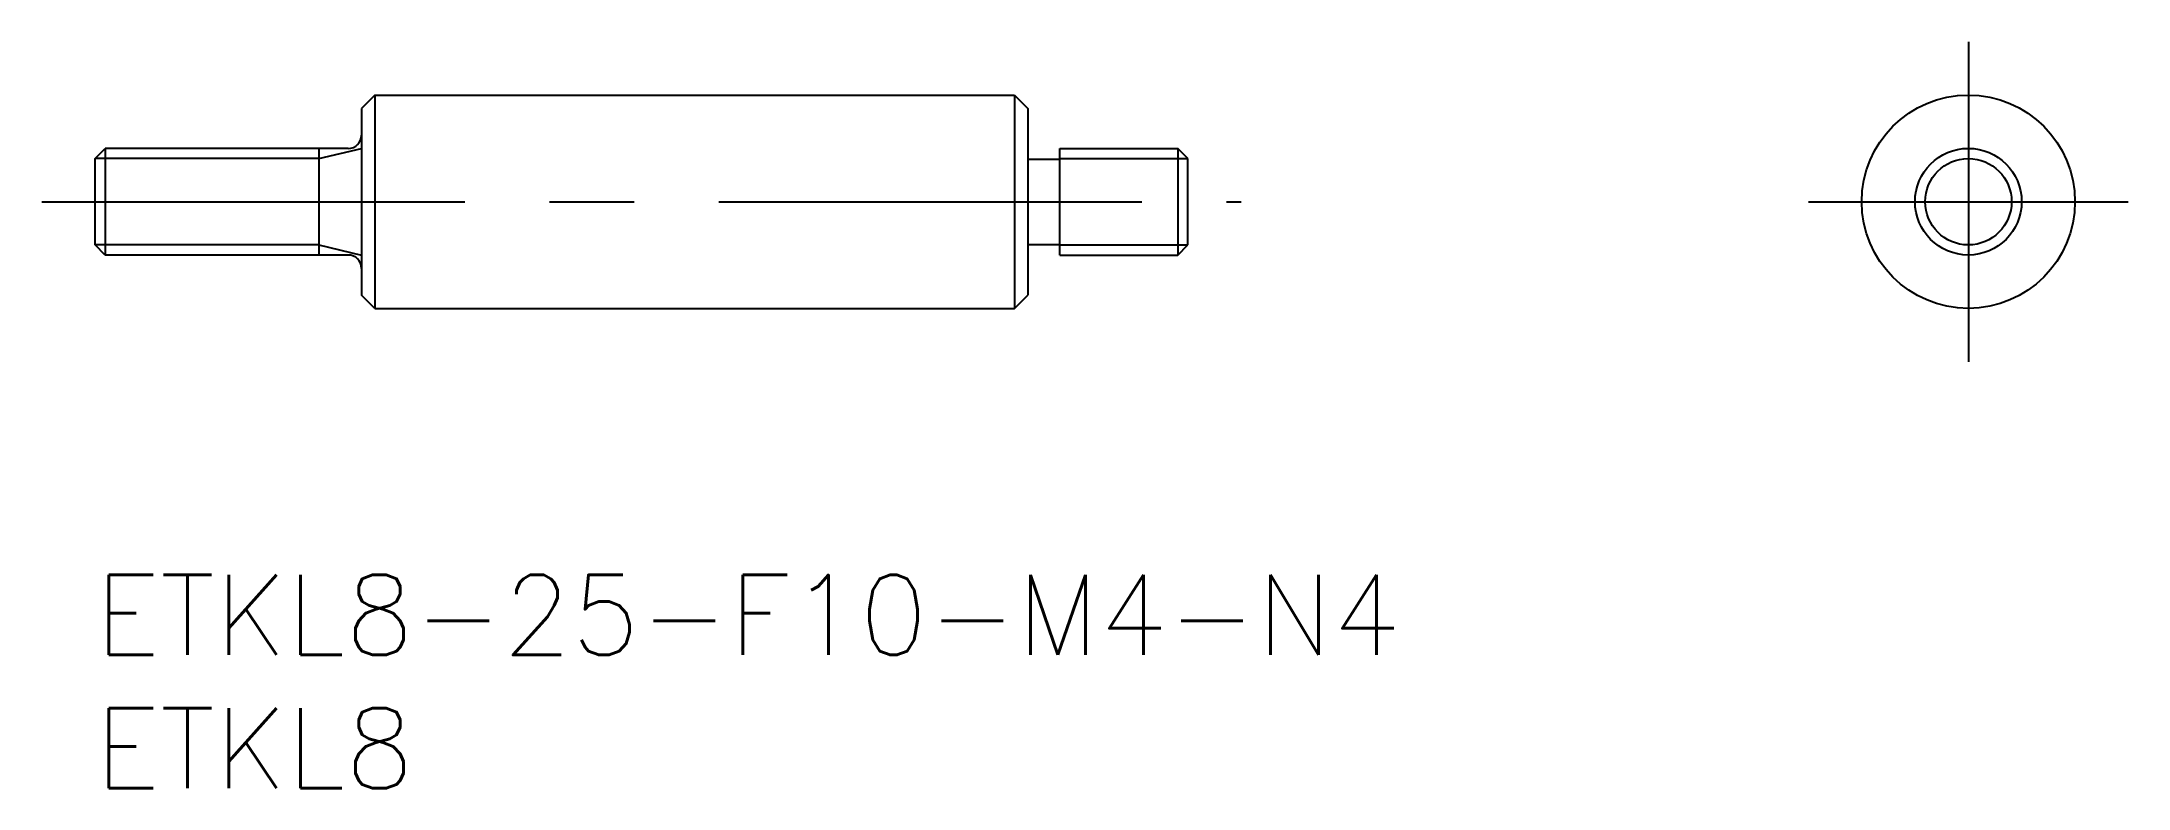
# Model space of a CAD drawing. Extents: x -2 to 76.3, y -8 to 20.
import ezdxf

# ---------------------------------------------------------------- set-up
doc = ezdxf.new("R2010")
doc.units = 0
doc.header["$LTSCALE"] = 0.5
doc.linetypes.add('CENTER', pattern=[50.8, 31.75, -6.35, 6.35, -6.35])
for name, color, linetype in [('MSM_CENTER', 1, 'CENTER'), ('MSM_CONTINUOUS', 7, 'CONTINUOUS'), ('MSM_NARROW', 5, 'CONTINUOUS'), ('MSM_PART_NUMBER', 7, 'CONTINUOUS')]:
    doc.layers.add(name, color=color, linetype=linetype)
doc.styles.get("Standard").update_dxf_attribs({"font": 'txt.shx', "height": 3, "bigfont": 'bigfont.shx'})

# ---------------------------------------------------------------- blocks, each defined once
blk = doc.blocks.new('*U4')
at = {"layer": 'MSM_PART_NUMBER'}
blk.add_text('ETKL8-25-F10-M4-N4', height=3, dxfattribs=at).set_placement((0, -3))
blk = doc.blocks.new('*U5')
at = {"layer": 'MSM_PART_NUMBER'}
blk.add_text('ETKL8', height=3, dxfattribs=at).set_placement((0, -8))

msp = doc.modelspace()

# ---------------------------------------------------------------- linework, layer by layer
at = {"layer": 'MSM_CENTER'}
for p, q in [((70.288, 20), (70.288, 8)), ((-2, 14), (43, 14)), ((64.288, 14), (76.288, 14))]:
    msp.add_line(p, q, dxfattribs=at)
at = {"layer": 'MSM_CONTINUOUS'}
for p, q in [((10.5, 18), (10, 17.5)), ((10, 17.5), (10, 10.5)), ((10.5, 18), (34.5, 18)), ((10.5, 18), (10.5, 10)), ((34.5, 18), (34.5, 10)), ((34.5, 18), (35, 17.5)), ((35, 17.5), (35, 10.5)), ((0, 15.621), (0.379, 16)), ((0.379, 16), (0.379, 12)), ((9.5, 16), (0.379, 16)), ((8.4, 16), (8.4, 12)), ((36.2, 16), (40.621, 16)), ((36.2, 12), (36.2, 16)), ((41, 15.621), (40.621, 16)), ((40.621, 16), (40.621, 12)), ((0, 12.379), (0, 15.621)), ((35, 15.6), (36.2, 15.6)), ((41, 12.379), (41, 15.621)), ((0.379, 12), (0, 12.379)), ((9.5, 12), (0.379, 12)), ((35, 12.4), (36.2, 12.4)), ((36.2, 12), (40.621, 12)), ((40.621, 12), (41, 12.379)), ((10.5, 10), (10, 10.5)), ((34.5, 10), (35, 10.5)), ((10.5, 10), (34.5, 10))]:
    msp.add_line(p, q, dxfattribs=at)
for radius in [4, 2]:
    msp.add_circle((70.288, 14), radius, dxfattribs=at)
for centre, start, end in [((9.5, 16.5), 270, 0), ((9.5, 11.5), 0, 90)]:
    msp.add_arc(centre, 0.5, start, end, dxfattribs=at)
at = {"layer": 'MSM_NARROW'}
for p, q in [((8.4, 15.621), (10, 16)), ((8.4, 15.621), (0, 15.621)), ((36.2, 15.621), (41, 15.621)), ((8.4, 12.379), (0, 12.379)), ((8.4, 12.379), (10, 12)), ((36.2, 12.379), (41, 12.379))]:
    msp.add_line(p, q, dxfattribs=at)
msp.add_circle((70.288, 14), 1.621, dxfattribs=at)

# ---------------------------------------------------------------- block references
at = {"layer": 'MSM_CONTINUOUS'}
for name in ['*U4', '*U5']:
    msp.add_blockref(name, (0, 0), dxfattribs=at)

doc.saveas('drawing.dxf')
